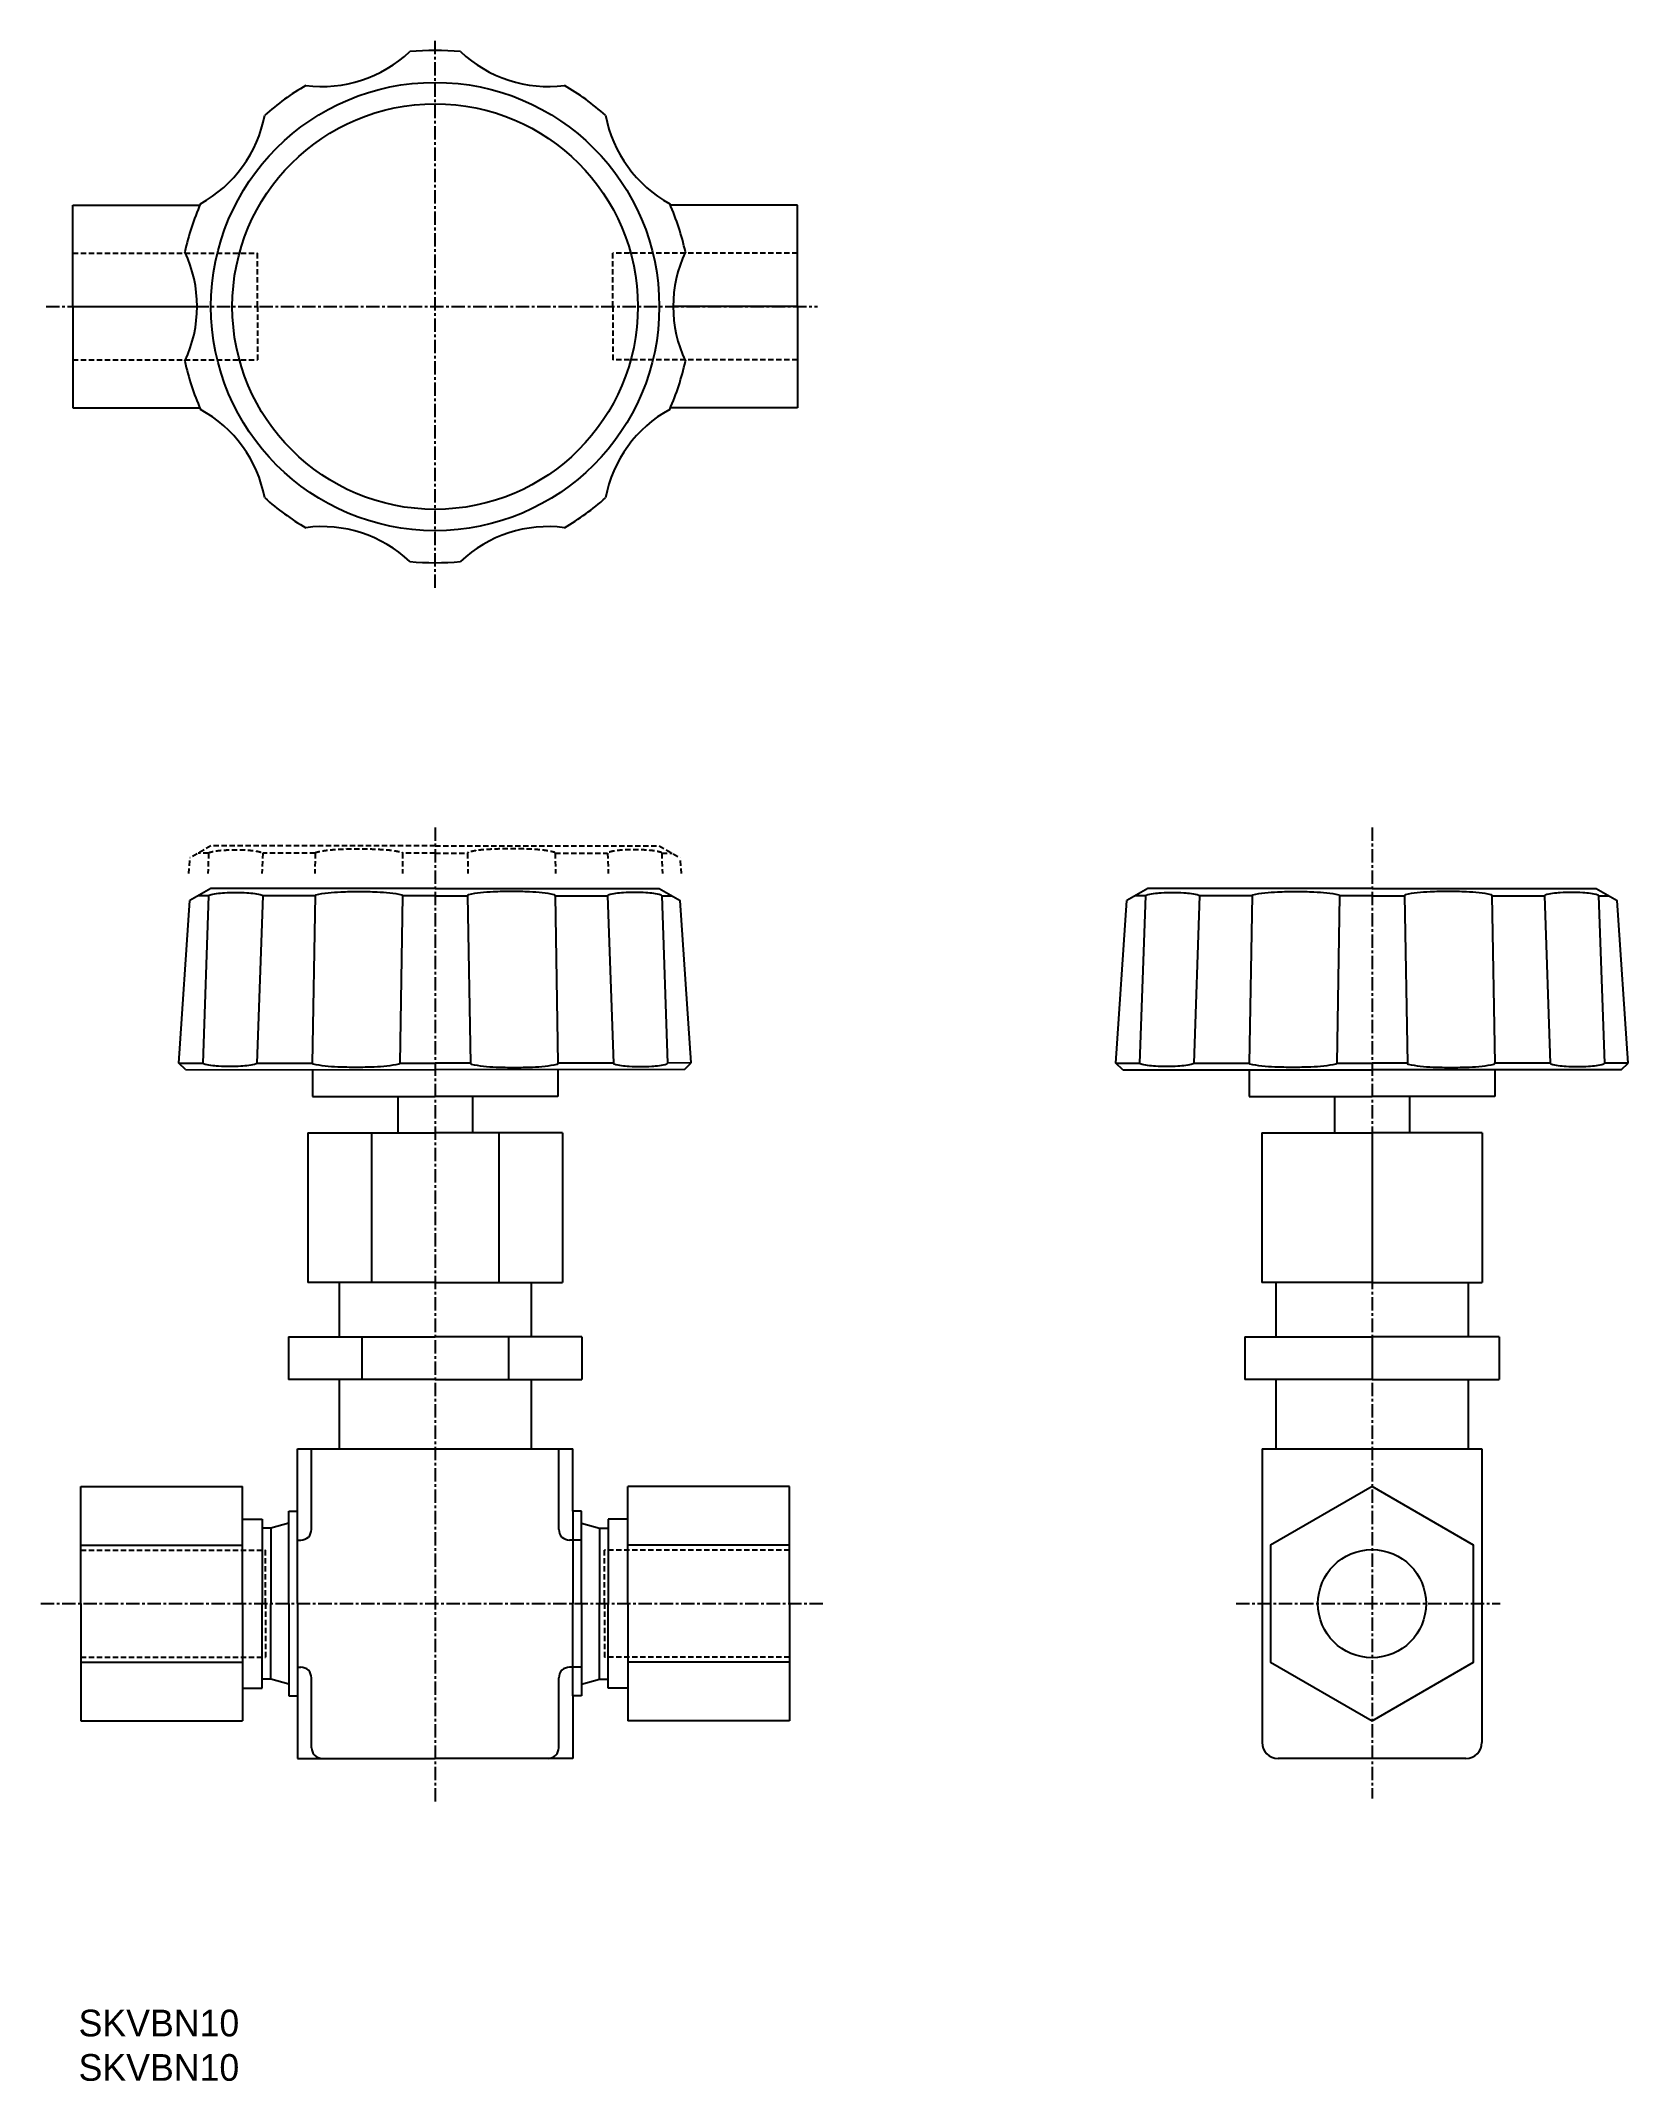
# Model space of a CAD drawing. Extents: x -80 to 69, y 69 to 260.
import ezdxf

# ---------------------------------------------------------------- set-up
doc = ezdxf.new("R2010")
doc.units = 0
doc.linetypes.add('CENTER', pattern=[2, 1.25, -0.25, 0.25, -0.25])
doc.linetypes.add('DASHED', pattern=[0.75, 0.5, -0.25])
doc.layers.get('0').update_dxf_attribs({"linetype": 'CONTINUOUS'})
doc.layers.add('CENTER', color=1, linetype='CENTER')

msp = doc.modelspace()

# ---------------------------------------------------------------- linework, layer by layer
at = {"color": 7, "linetype": 'CONTINUOUS'}
for p, q in [((-77.19, 245.05), (-65.28, 245.05)), ((-77.19, 235.55), (-77.19, 245.05)), ((-9.28, 245.05), (-21.2, 245.05)), ((-9.28, 235.55), (-9.28, 245.05)), ((-77.19, 235.55), (-77.19, 226.05)), ((-77.19, 235.55), (-65.54, 235.55)), ((-9.28, 235.55), (-20.94, 235.55)), ((-9.28, 235.55), (-9.28, 226.05)), ((-77.19, 226.05), (-65.28, 226.05)), ((-9.28, 226.05), (-21.2, 226.05)), ((-67.24, 164.68), (-66.21, 179.89)), ((-64.24, 181.03), (-66.21, 179.89)), ((-64.46, 180.33), (-65.45, 180.33)), ((-64.46, 180.33), (-65.01, 164.68)), ((-43.24, 181.03), (-64.24, 181.03)), ((-59.39, 180.33), (-59.94, 164.68)), ((-54.48, 180.33), (-59.39, 180.33)), ((-54.48, 180.33), (-54.75, 164.68)), ((-46.28, 180.33), (-46.55, 164.68)), ((-43.24, 180.33), (-46.28, 180.33)), ((-43.24, 181.03), (-22.24, 181.03)), ((-43.24, 180.33), (-40.2, 180.33)), ((-40.2, 180.33), (-39.93, 164.68)), ((-32, 180.33), (-31.73, 164.68)), ((-32, 180.33), (-27.08, 180.33)), ((-27.08, 180.33), (-26.54, 164.68)), ((-22.24, 181.03), (-20.27, 179.89)), ((-22.01, 180.33), (-21.47, 164.68)), ((-22.01, 180.33), (-21.02, 180.33)), ((-19.24, 164.71), (-20.27, 179.89)), ((20.53, 164.68), (21.56, 179.89)), ((23.53, 181.03), (21.56, 179.89)), ((23.31, 180.33), (22.32, 180.33)), ((23.31, 180.33), (22.76, 164.68)), ((44.53, 181.03), (23.53, 181.03)), ((28.37, 180.33), (27.83, 164.68)), ((33.29, 180.33), (28.37, 180.33)), ((33.29, 180.33), (33.02, 164.68)), ((41.49, 180.33), (41.22, 164.68)), ((44.53, 180.33), (41.49, 180.33)), ((44.53, 181.03), (65.53, 181.03)), ((44.53, 180.33), (47.57, 180.33)), ((47.57, 180.33), (47.84, 164.68)), ((55.77, 180.33), (56.04, 164.68)), ((55.77, 180.33), (60.69, 180.33)), ((60.69, 180.33), (61.23, 164.68)), ((65.53, 181.03), (67.5, 179.89)), ((65.75, 180.33), (66.3, 164.68)), ((65.75, 180.33), (66.74, 180.33)), ((68.53, 164.68), (67.5, 179.89)), ((-67.24, 164.68), (-65.01, 164.68)), ((-66.62, 164.06), (-67.24, 164.68)), ((-59.94, 164.68), (-54.75, 164.68)), ((-46.55, 164.68), (-43.24, 164.68)), ((-39.93, 164.68), (-43.24, 164.68)), ((-26.54, 164.68), (-31.73, 164.68)), ((-19.24, 164.71), (-21.47, 164.68)), ((-19.89, 164.06), (-19.24, 164.71)), ((20.53, 164.68), (22.76, 164.68)), ((21.18, 164.03), (20.53, 164.68)), ((27.83, 164.68), (33.02, 164.68)), ((41.22, 164.68), (44.53, 164.68)), ((47.84, 164.68), (44.53, 164.68)), ((61.23, 164.68), (56.04, 164.68)), ((68.53, 164.68), (66.3, 164.68)), ((67.88, 164.03), (68.53, 164.68)), ((-66.62, 164.06), (-43.24, 164.03)), ((-54.74, 164.03), (-54.74, 161.53)), ((-19.89, 164.06), (-43.24, 164.03)), ((-31.74, 164.03), (-31.74, 161.53)), ((21.18, 164.03), (44.53, 164.03)), ((33.03, 164.03), (33.03, 161.53)), ((67.88, 164.03), (44.53, 164.03)), ((56.03, 164.03), (56.03, 161.53)), ((-54.74, 161.53), (-43.24, 161.53)), ((-53.49, 161.53), (-43.24, 161.53)), ((-46.74, 161.53), (-46.74, 158.13)), ((-32.99, 161.53), (-43.24, 161.53)), ((-31.74, 161.53), (-43.24, 161.53)), ((-39.74, 161.53), (-39.74, 158.13)), ((33.03, 161.53), (44.53, 161.53)), ((34.28, 161.53), (44.53, 161.53)), ((41.03, 161.53), (41.03, 158.13)), ((56.03, 161.53), (44.53, 161.53)), ((54.78, 161.53), (44.53, 161.53)), ((48.03, 161.53), (48.03, 158.13)), ((-55.15, 158.13), (-55.15, 144.13)), ((-55.15, 158.13), (-43.24, 158.13)), ((-49.2, 158.13), (-49.2, 144.13)), ((-31.32, 158.13), (-43.24, 158.13)), ((-37.28, 158.13), (-37.28, 144.13)), ((-31.32, 158.13), (-31.32, 144.13)), ((34.21, 158.13), (44.53, 158.13)), ((34.21, 158.13), (34.21, 144.13)), ((44.53, 158.13), (44.53, 144.13)), ((54.85, 158.13), (44.53, 158.13)), ((54.85, 158.13), (54.85, 144.13)), ((-43.24, 144.13), (-55.15, 144.13)), ((-52.24, 144.13), (-52.24, 139.03)), ((-52.24, 144.13), (-52.24, 139.03)), ((-43.24, 144.13), (-31.32, 144.13)), ((-34.24, 144.13), (-34.24, 139.03)), ((-34.24, 144.13), (-34.24, 139.03)), ((44.53, 144.13), (34.21, 144.13)), ((35.53, 144.13), (35.53, 139.03)), ((44.53, 144.13), (54.85, 144.13)), ((53.53, 144.13), (53.53, 139.03)), ((-56.98, 139.03), (-43.24, 139.03)), ((-56.98, 139.03), (-56.98, 135.03)), ((-50.11, 139.03), (-50.11, 135.03)), ((-29.5, 139.03), (-43.24, 139.03)), ((-36.37, 139.03), (-36.37, 135.03)), ((-29.5, 139.03), (-29.5, 135.03)), ((32.63, 139.03), (44.53, 139.03)), ((32.63, 139.03), (32.63, 135.03)), ((56.43, 139.03), (44.53, 139.03)), ((44.53, 139.03), (44.53, 135.03)), ((56.43, 139.03), (56.43, 135.03)), ((-43.24, 135.03), (-56.98, 135.03)), ((-52.24, 135.03), (-52.24, 128.53)), ((-43.24, 135.03), (-29.5, 135.03)), ((-34.24, 135.03), (-34.24, 128.53)), ((44.53, 135.03), (32.63, 135.03)), ((35.53, 135.03), (35.53, 128.53)), ((44.53, 135.03), (56.43, 135.03)), ((53.53, 135.03), (53.53, 128.53)), ((-56.14, 128.53), (-43.24, 128.53)), ((-56.14, 114.03), (-56.14, 128.53)), ((-54.82, 120.98), (-54.82, 128.53)), ((-43.24, 128.53), (-30.34, 128.53)), ((-31.65, 120.98), (-31.65, 128.53)), ((-30.34, 122.68), (-30.34, 128.53)), ((34.23, 128.53), (34.23, 101.03)), ((34.23, 128.53), (44.53, 128.53)), ((44.53, 128.53), (54.83, 128.53)), ((54.83, 128.53), (54.83, 101.03)), ((-76.44, 125), (-61.29, 125)), ((-76.44, 114.03), (-76.44, 125)), ((-61.29, 114.03), (-61.29, 125)), ((-10.04, 125), (-25.18, 125)), ((-25.18, 114.03), (-25.18, 125)), ((-10.04, 114.03), (-10.04, 125)), ((-56.94, 114.03), (-56.94, 122.68)), ((-56.94, 122.68), (-56.14, 122.68)), ((-30.34, 122.68), (-30.34, 114.03)), ((-29.54, 122.68), (-30.34, 122.68)), ((-29.54, 114.03), (-29.54, 122.68)), ((-61.29, 121.95), (-59.44, 121.95)), ((-59.44, 121.95), (-59.44, 114.03)), ((-58.64, 121.1), (-59.44, 121.1)), ((-56.94, 121.56), (-58.64, 121.1)), ((-58.64, 121.1), (-58.64, 114.03)), ((-29.54, 121.56), (-27.84, 121.1)), ((-27.84, 121.1), (-27.84, 114.03)), ((-27.84, 121.1), (-27.04, 121.1)), ((-25.18, 121.95), (-27.04, 121.95)), ((-27.04, 121.95), (-27.04, 114.03)), ((-76.44, 119.51), (-61.29, 119.51)), ((-56.14, 119.98), (-55.82, 119.98)), ((-29.54, 119.98), (-30.65, 119.98)), ((-10.04, 119.51), (-25.18, 119.51)), ((-76.44, 114.03), (-76.44, 103.06)), ((-61.29, 114.03), (-61.29, 103.06)), ((-59.44, 106.11), (-59.44, 114.03)), ((-58.64, 106.95), (-58.64, 114.03)), ((-56.94, 114.03), (-56.94, 105.38)), ((-56.14, 114.03), (-56.14, 99.53)), ((-30.34, 105.38), (-30.34, 114.03)), ((-29.54, 114.03), (-29.54, 105.38)), ((-27.84, 106.95), (-27.84, 114.03)), ((-27.04, 106.11), (-27.04, 114.03)), ((-25.18, 114.03), (-25.18, 103.06)), ((-10.04, 114.03), (-10.04, 103.06)), ((-76.44, 108.54), (-61.29, 108.54)), ((-56.14, 108.08), (-55.82, 108.08)), ((-54.82, 100.53), (-54.82, 107.08)), ((-31.65, 100.53), (-31.65, 107.08)), ((-29.54, 108.08), (-30.65, 108.08)), ((-10.04, 108.54), (-25.18, 108.54)), ((-61.29, 106.11), (-59.44, 106.11)), ((-58.64, 106.95), (-59.44, 106.95)), ((-56.94, 106.5), (-58.64, 106.95)), ((-56.94, 105.38), (-56.14, 105.38)), ((-30.34, 105.38), (-30.34, 99.53)), ((-29.54, 105.38), (-30.34, 105.38)), ((-29.54, 106.5), (-27.84, 106.95)), ((-27.84, 106.95), (-27.04, 106.95)), ((-25.18, 106.11), (-27.04, 106.11)), ((-76.44, 103.06), (-61.29, 103.06)), ((-10.04, 103.06), (-25.18, 103.06)), ((-56.14, 99.53), (-43.24, 99.53)), ((-30.34, 99.53), (-43.24, 99.53)), ((53.33, 99.53), (35.73, 99.53))]:
    msp.add_line(p, q, dxfattribs=at)
at = {"color": 3, "linetype": 'DASHED'}
for p, q in [((-77.19, 240.55), (-59.87, 240.55)), ((-59.87, 235.55), (-59.87, 240.55)), ((-9.28, 240.55), (-26.6, 240.55)), ((-26.6, 235.55), (-26.6, 240.55)), ((-59.87, 235.55), (-59.87, 230.55)), ((-26.6, 235.55), (-26.6, 230.55)), ((-77.19, 230.55), (-59.87, 230.55)), ((-9.28, 230.55), (-26.6, 230.55)), ((-66.31, 182.42), (-66.21, 183.89)), ((-64.24, 185.03), (-66.21, 183.89)), ((-64.46, 184.33), (-65.45, 184.33)), ((-64.46, 184.33), (-64.53, 182.42)), ((-43.24, 185.03), (-64.24, 185.03)), ((-59.39, 184.33), (-59.46, 182.42)), ((-54.48, 184.33), (-59.39, 184.33)), ((-54.48, 184.33), (-54.51, 182.42)), ((-46.28, 184.33), (-46.31, 182.42)), ((-43.24, 184.33), (-46.28, 184.33)), ((-43.24, 185.03), (-22.24, 185.03)), ((-43.24, 184.33), (-40.2, 184.33)), ((-40.2, 184.33), (-40.17, 182.42)), ((-32, 184.33), (-31.96, 182.42)), ((-32, 184.33), (-27.08, 184.33)), ((-27.08, 184.33), (-27.02, 182.42)), ((-22.24, 185.03), (-20.27, 183.89)), ((-22.01, 184.33), (-21.95, 182.42)), ((-22.01, 184.33), (-21.02, 184.33)), ((-20.17, 182.42), (-20.27, 183.89)), ((-76.44, 119.03), (-59.12, 119.03)), ((-59.12, 114.03), (-59.12, 119.03)), ((-10.04, 119.03), (-27.36, 119.03)), ((-27.36, 114.03), (-27.36, 119.03)), ((-59.12, 114.03), (-59.12, 109.03)), ((-27.36, 114.03), (-27.36, 109.03)), ((-76.44, 109.03), (-59.12, 109.03)), ((-10.04, 109.03), (-27.36, 109.03))]:
    msp.add_line(p, q, dxfattribs=at)
at = {"color": 3, "linetype": 'DASHED', "flags": 128}
for points in [[(-64.46, 184.33, -0.328613), (-64.4, 184.41, -0.04328), (-63.72, 184.56, -0.018658), (-62.97, 184.63, -0.013295), (-61.93, 184.65, -0.013295), (-60.88, 184.63, -0.018658), (-60.13, 184.56, -0.04328), (-59.45, 184.41, -0.328613), (-59.39, 184.33, -0.328613)], [(-54.48, 184.33, -0.344514), (-54.4, 184.43, -0.035279), (-53.27, 184.63, -0.014998), (-52.07, 184.71, -0.010658), (-50.38, 184.75, -0.010658), (-48.68, 184.71, -0.014998), (-47.48, 184.63, -0.035279), (-46.36, 184.43, -0.344514), (-46.28, 184.33, -0.344514)], [(-32, 184.33, 0.344514), (-32.08, 184.43, 0.035279), (-33.2, 184.63, 0.014998), (-34.4, 184.71, 0.010658), (-36.1, 184.75, 0.010658), (-37.79, 184.71, 0.014998), (-39, 184.63, 0.035279), (-40.12, 184.43, 0.344514), (-40.2, 184.33, 0.344514)], [(-22.01, 184.33, 0.328613), (-22.07, 184.41, 0.04328), (-22.76, 184.56, 0.018658), (-23.5, 184.63, 0.013295), (-24.55, 184.65, 0.013295), (-25.6, 184.63, 0.018658), (-26.34, 184.56, 0.04328), (-27.02, 184.41, 0.328613), (-27.08, 184.33, 0.328613)]]:
    msp.add_lwpolyline(points, format="xyb", dxfattribs=at)
at = {"color": 7, "linetype": 'CONTINUOUS', "flags": 128}
for points in [[(-64.46, 180.33, -0.328613), (-64.4, 180.41, -0.04328), (-63.72, 180.56, -0.018658), (-62.97, 180.63, -0.013295), (-61.93, 180.65, -0.013295), (-60.88, 180.63, -0.018658), (-60.13, 180.56, -0.04328), (-59.45, 180.41, -0.328613), (-59.39, 180.33, -0.328613)], [(-54.48, 180.33, -0.344514), (-54.4, 180.43, -0.035279), (-53.27, 180.63, -0.014998), (-52.07, 180.71, -0.010658), (-50.38, 180.75, -0.010658), (-48.68, 180.71, -0.014998), (-47.48, 180.63, -0.035279), (-46.36, 180.43, -0.344514), (-46.28, 180.33, -0.344514)], [(-32, 180.33, 0.344514), (-32.08, 180.43, 0.035279), (-33.2, 180.63, 0.014998), (-34.4, 180.71, 0.010658), (-36.1, 180.75, 0.010658), (-37.79, 180.71, 0.014998), (-39, 180.63, 0.035279), (-40.12, 180.43, 0.344514), (-40.2, 180.33, 0.344514)], [(-22.01, 180.33, 0.328613), (-22.07, 180.41, 0.04328), (-22.76, 180.56, 0.018658), (-23.5, 180.63, 0.013295), (-24.55, 180.65, 0.013295), (-25.6, 180.63, 0.018658), (-26.34, 180.56, 0.04328), (-27.02, 180.41, 0.328613), (-27.08, 180.33, 0.328613)], [(23.31, 180.33, -0.328613), (23.37, 180.41, -0.04328), (24.05, 180.56, -0.018658), (24.79, 180.63, -0.013295), (25.84, 180.65, -0.013295), (26.89, 180.63, -0.018658), (27.63, 180.56, -0.04328), (28.31, 180.41, -0.328613), (28.37, 180.33, -0.328613)], [(33.29, 180.33, -0.344514), (33.37, 180.43, -0.035279), (34.49, 180.63, -0.014998), (35.69, 180.71, -0.010658), (37.39, 180.75, -0.010658), (39.09, 180.71, -0.014998), (40.29, 180.63, -0.035279), (41.41, 180.43, -0.344514), (41.49, 180.33, -0.344514)], [(55.77, 180.33, 0.344514), (55.69, 180.43, 0.035279), (54.57, 180.63, 0.014998), (53.37, 180.71, 0.010658), (51.67, 180.75, 0.010658), (49.97, 180.71, 0.014998), (48.77, 180.63, 0.035279), (47.65, 180.43, 0.344514), (47.57, 180.33, 0.344514)], [(65.75, 180.33, 0.328613), (65.69, 180.41, 0.04328), (65.01, 180.56, 0.018658), (64.27, 180.63, 0.013295), (63.22, 180.65, 0.013295), (62.17, 180.63, 0.018658), (61.43, 180.56, 0.04328), (60.75, 180.41, 0.328613), (60.69, 180.33, 0.328613)], [(-59.94, 164.68, -0.327275), (-60, 164.6, -0.043949), (-60.68, 164.44, -0.018971), (-61.43, 164.38, -0.013522), (-62.47, 164.35, -0.013522), (-63.52, 164.38, -0.018971), (-64.26, 164.44, -0.043949), (-64.95, 164.6, -0.327275), (-65.01, 164.68, -0.327275)], [(-46.55, 164.68, -0.34607), (-46.63, 164.58, -0.034493), (-47.75, 164.39, -0.014647), (-48.95, 164.3, -0.010406), (-50.65, 164.27, -0.010406), (-52.35, 164.3, -0.014647), (-53.55, 164.39, -0.034493), (-54.67, 164.58, -0.34607), (-54.75, 164.68, -0.34607)], [(-39.93, 164.68, 0.34607), (-39.85, 164.58, 0.034493), (-38.72, 164.39, 0.014647), (-37.52, 164.3, 0.010406), (-35.83, 164.27, 0.010406), (-34.13, 164.3, 0.014647), (-32.93, 164.39, 0.034493), (-31.8, 164.58, 0.34607), (-31.73, 164.68, 0.34607)], [(-26.54, 164.68, 0.327275), (-26.47, 164.6, 0.043949), (-25.79, 164.44, 0.018971), (-25.05, 164.38, 0.013522), (-24, 164.35, 0.013522), (-22.95, 164.38, 0.018971), (-22.21, 164.44, 0.043949), (-21.53, 164.6, 0.327275), (-21.47, 164.68, 0.327275)], [(27.83, 164.68, -0.327275), (27.77, 164.6, -0.043949), (27.09, 164.44, -0.018971), (26.34, 164.38, -0.013522), (25.29, 164.35, -0.013522), (24.25, 164.38, -0.018971), (23.5, 164.44, -0.043949), (22.82, 164.6, -0.327275), (22.76, 164.68, -0.327275)], [(41.22, 164.68, -0.34607), (41.14, 164.58, -0.034493), (40.02, 164.39, -0.014647), (38.81, 164.3, -0.010406), (37.12, 164.27, -0.010406), (35.42, 164.3, -0.014647), (34.22, 164.39, -0.034493), (33.1, 164.58, -0.34607), (33.02, 164.68, -0.34607)], [(47.84, 164.68, 0.34607), (47.92, 164.58, 0.034493), (49.04, 164.39, 0.014647), (50.25, 164.3, 0.010406), (51.94, 164.27, 0.010406), (53.64, 164.3, 0.014647), (54.84, 164.39, 0.034493), (55.96, 164.58, 0.34607), (56.04, 164.68, 0.34607)], [(61.23, 164.68, 0.327275), (61.29, 164.6, 0.043949), (61.97, 164.44, 0.018971), (62.72, 164.38, 0.013522), (63.77, 164.35, 0.013522), (64.81, 164.38, 0.018971), (65.56, 164.44, 0.043949), (66.24, 164.6, 0.327275), (66.3, 164.68, 0.327275)]]:
    msp.add_lwpolyline(points, format="xyb", dxfattribs=at)
at = {"color": 7, "linetype": 'CONTINUOUS'}
msp.add_lwpolyline([(44.53, 125), (35.03, 119.51), (35.03, 108.54), (44.53, 103.06), (54.03, 108.54), (54.03, 119.51)], close=True, dxfattribs=at)
for centre, radius in [((-43.24, 235.55), 21), ((-43.24, 235.55), 19), ((44.53, 114.03), 5.06)]:
    msp.add_circle(centre, radius, dxfattribs=at)
for centre, radius, start, end in [((-53.84, 268.17), 12, 262.7406, 313.2594), ((-43.24, 235.55), 24, 84.3192, 95.6808), ((-32.64, 268.17), 12, 226.7406, 277.2594), ((-43.24, 235.55), 24, 120.3192, 131.6808), ((-43.24, 235.55), 24, 48.3192, 59.6808), ((-70.99, 255.71), 12, 298.7406, 349.2594), ((-15.49, 255.71), 12, 190.7406, 241.2594), ((-43.24, 235.55), 24, 156.3192, 167.6808), ((-43.24, 235.55), 24, 12.3192, 23.6808), ((-77.54, 235.55), 12, 334.7406, 25.2594), ((-8.94, 235.55), 12, 154.7406, 205.2594), ((-43.24, 235.55), 24, 192.3192, 203.6808), ((-43.24, 235.55), 24, 336.3192, 347.6808), ((-70.99, 215.39), 12, 10.7406, 61.2594), ((-15.49, 215.39), 12, 118.7406, 169.2594), ((-43.24, 235.55), 24, 228.3192, 239.6808), ((-43.24, 235.55), 24, 300.3192, 311.6808), ((-53.84, 202.93), 12, 46.7406, 97.2594), ((-32.64, 202.93), 12, 82.7406, 133.2594), ((-43.24, 235.55), 24, 264.3192, 275.6808), ((-55.82, 120.98), 1, 270, 0), ((-30.65, 120.98), 1, 180, 270), ((-55.82, 107.08), 1, 0, 90), ((-30.65, 107.08), 1, 90, 180), ((-53.82, 100.53), 1, 180, 270), ((-32.65, 100.53), 1, 270, 0), ((35.73, 101.03), 1.5, 180, 270), ((53.33, 101.03), 1.5, 270, 0)]:
    msp.add_arc(centre, radius, start, end, dxfattribs=at)
at = {"layer": 'CENTER', "color": 1, "linetype": 'CENTER'}
for p, q in [((-43.24, 209.19), (-43.24, 260.45)), ((-79.69, 235.55), (-7.41, 235.55)), ((-43.24, 186.73), (-43.24, 95.29)), ((44.53, 186.73), (44.53, 95.77)), ((-80.18, 114.03), (-6.68, 114.03)), ((31.79, 114.03), (56.53, 114.03))]:
    msp.add_line(p, q, dxfattribs=at)

# ---------------------------------------------------------------- texts
at = {"color": 7, "linetype": 'CONTINUOUS'}
for p in [(-76.64, 73.49), (-76.64, 69.33)]:
    msp.add_text('SKVBN10', height=2.5, dxfattribs=at).set_placement(p)

doc.saveas('drawing.dxf')
